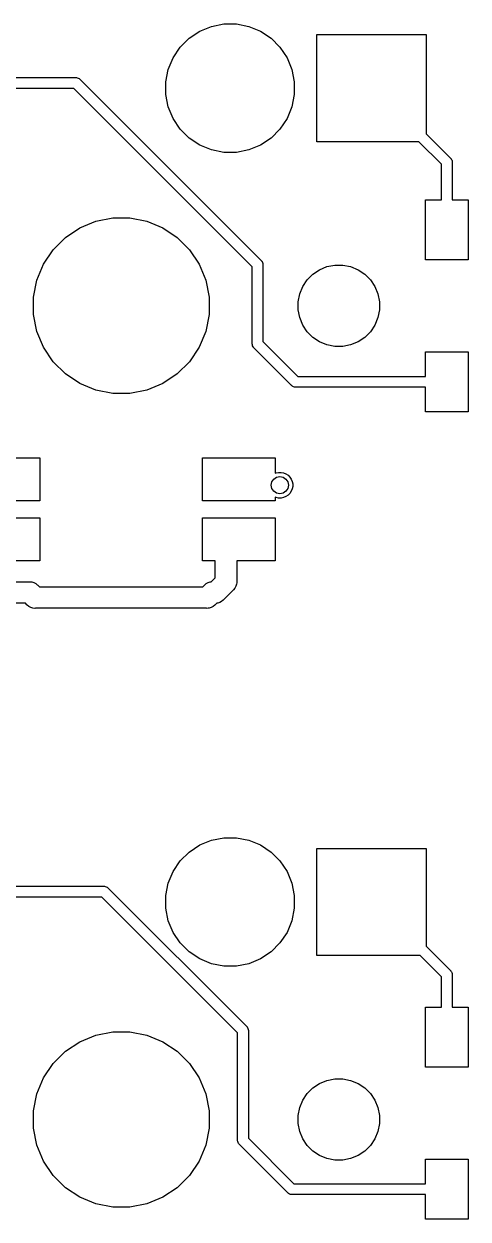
# Model space of a CAD drawing. Extents: x 0.5 to 11.2, y -4.1 to -0.9.
# Drawn here: x 10.801 to 11.209, y -2.248 to -1.149 of the extents above; entities that cross this region are included whole.
import ezdxf

# ---------------------------------------------------------------- set-up
doc = ezdxf.new("R2010")
doc.units = 0
doc.header["$MEASUREMENT"] = 0
doc.layers.add('BLACK', color=7, linetype='CONTINUOUS')

msp = doc.modelspace()

# ---------------------------------------------------------------- linework, layer by layer
at = {"layer": 'BLACK', "linetype": 'CONTINUOUS'}
for p, q in [((10.9624, -1.15613), (10.9731, -1.15168)), ((10.9731, -1.15168), (10.9845, -1.14941)), ((10.9845, -1.14941), (10.9962, -1.14941)), ((10.9962, -1.14941), (11.0076, -1.15168)), ((11.0076, -1.15168), (11.0183, -1.15613)), ((10.9445, -1.17082), (10.9527, -1.16259)), ((10.9527, -1.16259), (10.9624, -1.15613)), ((11.0183, -1.15613), (11.028, -1.16259)), ((11.028, -1.16259), (11.0362, -1.17082)), ((11.0701, -1.25768), (11.0701, -1.15925)), ((11.0701, -1.15925), (11.1705, -1.15925)), ((11.1705, -1.15925), (11.1705, -1.2504)), ((10.938, -1.18049), (10.9445, -1.17082)), ((11.0362, -1.17082), (11.0427, -1.18049)), ((10.9335, -1.19124), (10.938, -1.18049)), ((11.0427, -1.18049), (11.0471, -1.19124)), ((10.9313, -1.20265), (10.9335, -1.19124)), ((11.0471, -1.19124), (11.0494, -1.20265)), ((10.5789, -1.19882), (10.8485, -1.19882)), ((10.8485, -1.19882), (10.8487, -1.1988)), ((10.8487, -1.1988), (10.849, -1.19882)), ((10.849, -1.19882), (10.849, -1.19882)), ((10.849, -1.19882), (10.8497, -1.19889)), ((10.8497, -1.19889), (10.8506, -1.19917)), ((10.8506, -1.19917), (10.8515, -1.19963)), ((10.8515, -1.19963), (10.8522, -1.20024)), ((10.8522, -1.20024), (10.8524, -1.20043)), ((10.8524, -1.20043), (11.019, -1.36702)), ((10.9313, -1.21428), (10.9313, -1.20265)), ((11.0494, -1.20265), (11.0494, -1.21428)), ((10.8467, -1.20866), (10.5807, -1.20866)), ((11.0107, -1.37271), (10.8467, -1.20866)), ((10.9335, -1.22569), (10.9313, -1.21428)), ((11.0494, -1.21428), (11.0471, -1.22569)), ((10.938, -1.23644), (10.9335, -1.22569)), ((11.0471, -1.22569), (11.0427, -1.23644)), ((10.9445, -1.24611), (10.938, -1.23644)), ((11.0427, -1.23644), (11.0362, -1.24611)), ((10.9527, -1.25434), (10.9445, -1.24611)), ((11.0362, -1.24611), (11.028, -1.25434)), ((11.1705, -1.2504), (11.1929, -1.27273)), ((10.9624, -1.2608), (10.9527, -1.25434)), ((10.9731, -1.26525), (10.9624, -1.2608)), ((11.0183, -1.2608), (11.0076, -1.26525)), ((11.028, -1.25434), (11.0183, -1.2608)), ((11.1639, -1.25768), (11.0701, -1.25768)), ((11.1846, -1.27842), (11.1639, -1.25768)), ((10.9845, -1.26752), (10.9731, -1.26525)), ((10.9962, -1.26752), (10.9845, -1.26752)), ((11.0076, -1.26525), (10.9962, -1.26752)), ((11.1929, -1.27273), (11.193, -1.27288)), ((11.193, -1.27288), (11.1932, -1.27307)), ((11.1932, -1.27307), (11.1932, -1.27307)), ((11.1932, -1.27307), (11.1936, -1.27353)), ((11.1936, -1.27353), (11.1937, -1.27363)), ((11.1937, -1.27363), (11.1941, -1.27449)), ((11.1846, -1.31102), (11.1846, -1.27842)), ((11.1941, -1.27449), (11.1944, -1.27541)), ((11.1944, -1.27541), (11.1945, -1.27614)), ((11.1945, -1.27614), (11.1945, -1.27614)), ((11.1945, -1.27614), (11.1945, -1.27638)), ((11.1945, -1.27638), (11.1945, -1.27662)), ((11.1945, -1.27662), (11.1945, -1.31102)), ((11.1699, -1.36614), (11.1699, -1.31102)), ((11.1699, -1.31102), (11.1846, -1.31102)), ((11.1945, -1.31102), (11.2092, -1.31102)), ((11.2092, -1.31102), (11.2092, -1.36614)), ((10.8668, -1.33086), (10.8824, -1.32776)), ((10.8824, -1.32776), (10.8983, -1.32776)), ((10.8983, -1.32776), (10.9139, -1.33086)), ((10.8389, -1.34577), (10.8521, -1.33694)), ((10.8521, -1.33694), (10.8668, -1.33086)), ((10.9139, -1.33086), (10.9286, -1.33694)), ((10.9286, -1.33694), (10.9418, -1.34577)), ((10.8276, -1.35702), (10.8389, -1.34577)), ((10.9418, -1.34577), (10.953, -1.35702)), ((10.8188, -1.37023), (10.8276, -1.35702)), ((10.953, -1.35702), (10.9619, -1.37023)), ((10.8127, -1.38492), (10.8188, -1.37023)), ((10.9619, -1.37023), (10.9679, -1.38492)), ((11.0107, -1.44326), (11.0107, -1.37271)), ((11.019, -1.36702), (11.0191, -1.36717)), ((11.0191, -1.36717), (11.0193, -1.36736)), ((11.0193, -1.36736), (11.0193, -1.36736)), ((11.0193, -1.36736), (11.0198, -1.36792)), ((11.0198, -1.36792), (11.0202, -1.36878)), ((11.0202, -1.36878), (11.0205, -1.3697)), ((11.0205, -1.3697), (11.0206, -1.37043)), ((11.0206, -1.37043), (11.0206, -1.37043)), ((11.0206, -1.37043), (11.0206, -1.37067)), ((11.0206, -1.37067), (11.0206, -1.37091)), ((11.0206, -1.37091), (11.0206, -1.44147)), ((11.0726, -1.37532), (11.0794, -1.3725)), ((11.0794, -1.3725), (11.0867, -1.37106)), ((11.0867, -1.37106), (11.094, -1.37106)), ((11.094, -1.37106), (11.1012, -1.3725)), ((11.1012, -1.3725), (11.1081, -1.37532)), ((11.2092, -1.36614), (11.1699, -1.36614)), ((11.0613, -1.38462), (11.0665, -1.37941)), ((11.0665, -1.37941), (11.0726, -1.37532)), ((11.1081, -1.37532), (11.1142, -1.37941)), ((11.1142, -1.37941), (11.1194, -1.38462)), ((10.8096, -1.40052), (10.8127, -1.38492)), ((10.9679, -1.38492), (10.971, -1.40052)), ((11.0544, -1.39755), (11.0572, -1.39075)), ((11.0572, -1.39075), (11.0613, -1.38462)), ((11.1194, -1.38462), (11.1235, -1.39075)), ((11.1235, -1.39075), (11.1263, -1.39755)), ((10.8096, -1.41641), (10.8096, -1.40052)), ((10.971, -1.40052), (10.971, -1.41641)), ((11.0529, -1.40478), (11.0544, -1.39755)), ((11.0529, -1.41215), (11.0529, -1.40478)), ((11.1263, -1.39755), (11.1277, -1.40478)), ((11.1277, -1.40478), (11.1277, -1.41215)), ((10.8127, -1.43201), (10.8096, -1.41641)), ((10.971, -1.41641), (10.9679, -1.43201)), ((11.0544, -1.41937), (11.0529, -1.41215)), ((11.1277, -1.41215), (11.1263, -1.41937)), ((11.0572, -1.42618), (11.0544, -1.41937)), ((11.0613, -1.43231), (11.0572, -1.42618)), ((11.1235, -1.42618), (11.1194, -1.43231)), ((11.1263, -1.41937), (11.1235, -1.42618)), ((10.8188, -1.44669), (10.8127, -1.43201)), ((10.9679, -1.43201), (10.9619, -1.44669)), ((11.0665, -1.43752), (11.0613, -1.43231)), ((11.0726, -1.44161), (11.0665, -1.43752)), ((11.1142, -1.43752), (11.1081, -1.44161)), ((11.1194, -1.43231), (11.1142, -1.43752)), ((10.8276, -1.45991), (10.8188, -1.44669)), ((10.9619, -1.44669), (10.953, -1.45991)), ((11.0107, -1.4435), (11.0107, -1.44326)), ((11.0107, -1.44375), (11.0107, -1.4435)), ((11.0108, -1.44407), (11.0107, -1.44375)), ((11.0108, -1.44447), (11.0108, -1.44407)), ((11.0111, -1.4454), (11.0108, -1.44447)), ((11.0115, -1.44625), (11.0111, -1.4454)), ((11.0117, -1.4465), (11.0115, -1.44625)), ((11.0122, -1.447), (11.0117, -1.4465)), ((11.0123, -1.44715), (11.0122, -1.447)), ((11.0468, -1.48166), (11.0123, -1.44715)), ((11.0206, -1.44147), (11.0525, -1.47343)), ((11.0794, -1.44443), (11.0726, -1.44161)), ((11.0867, -1.44587), (11.0794, -1.44443)), ((11.094, -1.44587), (11.0867, -1.44587)), ((11.1012, -1.44443), (11.094, -1.44587)), ((11.1081, -1.44161), (11.1012, -1.44443)), ((10.8389, -1.47116), (10.8276, -1.45991)), ((10.953, -1.45991), (10.9418, -1.47116)), ((11.1699, -1.47343), (11.1699, -1.45079)), ((11.1699, -1.45079), (11.2092, -1.45079)), ((11.2092, -1.45079), (11.2092, -1.50591)), ((10.8521, -1.47999), (10.8389, -1.47116)), ((10.9418, -1.47116), (10.9286, -1.47999)), ((10.8668, -1.48607), (10.8521, -1.47999)), ((10.9286, -1.47999), (10.9139, -1.48607)), ((11.047, -1.48184), (11.0468, -1.48166)), ((11.0472, -1.482), (11.047, -1.48184)), ((11.0477, -1.48246), (11.0472, -1.482)), ((11.0481, -1.48265), (11.0477, -1.48246)), ((11.0486, -1.48292), (11.0481, -1.48265)), ((11.0495, -1.4832), (11.0486, -1.48292)), ((11.0525, -1.47343), (11.1699, -1.47343)), ((10.8824, -1.48917), (10.8668, -1.48607)), ((10.8983, -1.48917), (10.8824, -1.48917)), ((10.9139, -1.48607), (10.8983, -1.48917)), ((11.0503, -1.48327), (11.0495, -1.4832)), ((11.0505, -1.48329), (11.0503, -1.48327)), ((11.0503, -1.48327), (11.0503, -1.48327)), ((11.0507, -1.48327), (11.0505, -1.48329)), ((11.1699, -1.48327), (11.0507, -1.48327)), ((11.1699, -1.50591), (11.1699, -1.48327)), ((11.2092, -1.50591), (11.1699, -1.50591)), ((10.7819, -1.54843), (10.8153, -1.54843)), ((10.8153, -1.54843), (10.8153, -1.5878)), ((10.9649, -1.5878), (10.9649, -1.54843)), ((10.9649, -1.54843), (11.0318, -1.54843)), ((11.0318, -1.54843), (11.0318, -1.56243)), ((11.0318, -1.56243), (11.0327, -1.56207)), ((11.0327, -1.56207), (11.035, -1.56161)), ((11.035, -1.56161), (11.0373, -1.56161)), ((11.0373, -1.56161), (11.0396, -1.56207)), ((11.0396, -1.56207), (11.0417, -1.56296)), ((11.0417, -1.56296), (11.0437, -1.56425)), ((11.0437, -1.56425), (11.0453, -1.5659)), ((11.0453, -1.5659), (11.0466, -1.56783)), ((11.0466, -1.56783), (11.0475, -1.56998)), ((11.0475, -1.56998), (11.0479, -1.57226)), ((11.0453, -1.58095), (11.0437, -1.5826)), ((11.0466, -1.57902), (11.0453, -1.58095)), ((11.0475, -1.57687), (11.0466, -1.57902)), ((11.0479, -1.57459), (11.0475, -1.57687)), ((11.0479, -1.57226), (11.0479, -1.57459)), ((10.8153, -1.5878), (10.7483, -1.5878)), ((11.0318, -1.5878), (10.9649, -1.5878)), ((11.0327, -1.58478), (11.0318, -1.58442)), ((11.0318, -1.58442), (11.0318, -1.5878)), ((11.035, -1.58524), (11.0327, -1.58478)), ((11.0373, -1.58524), (11.035, -1.58524)), ((11.0396, -1.58478), (11.0373, -1.58524)), ((11.0417, -1.58389), (11.0396, -1.58478)), ((11.0437, -1.5826), (11.0417, -1.58389)), ((10.7521, -1.60354), (10.8153, -1.60354)), ((10.8153, -1.60354), (10.8153, -1.64291)), ((10.9649, -1.64291), (10.9649, -1.60354)), ((10.9649, -1.60354), (11.0318, -1.60354)), ((11.0318, -1.60354), (11.0318, -1.64291)), ((10.8153, -1.64291), (10.7483, -1.64291)), ((10.9767, -1.64291), (10.9649, -1.64291)), ((10.9767, -1.65852), (10.9767, -1.64291)), ((11.0318, -1.64291), (10.9964, -1.64291)), ((10.9964, -1.64291), (10.9964, -1.66212)), ((10.9729, -1.66226), (10.9767, -1.65852)), ((10.3317, -1.6622), (10.8057, -1.6622)), ((10.8057, -1.6622), (10.8062, -1.66216)), ((10.8062, -1.66216), (10.8066, -1.6622)), ((10.8066, -1.6622), (10.8081, -1.66235)), ((10.8081, -1.66235), (10.8099, -1.66291)), ((10.8099, -1.66291), (10.8116, -1.66382)), ((10.8116, -1.66382), (10.8131, -1.66505)), ((10.8131, -1.66505), (10.8135, -1.66543)), ((10.8135, -1.66543), (10.815, -1.66693)), ((10.815, -1.66693), (10.9652, -1.66693)), ((10.9652, -1.66693), (10.9667, -1.66543)), ((10.9667, -1.66543), (10.967, -1.66505)), ((10.967, -1.66505), (10.9685, -1.66382)), ((10.9685, -1.66382), (10.9702, -1.66291)), ((10.9702, -1.66291), (10.972, -1.66235)), ((10.972, -1.66235), (10.9729, -1.66226)), ((10.9931, -1.6699), (10.9844, -1.67866)), ((10.9935, -1.66959), (10.9931, -1.6699)), ((10.9947, -1.66809), (10.9935, -1.66959)), ((10.9957, -1.66638), (10.9947, -1.66809)), ((10.9962, -1.66453), (10.9957, -1.66638)), ((10.9964, -1.66308), (10.9962, -1.66453)), ((10.9964, -1.66212), (10.9964, -1.6626)), ((10.9964, -1.6626), (10.9964, -1.66308)), ((10.9964, -1.66308), (10.9964, -1.66308)), ((10.9826, -1.68027), (10.9809, -1.68118)), ((10.9841, -1.67904), (10.9826, -1.68027)), ((10.9844, -1.67866), (10.9841, -1.67904)), ((10.8021, -1.68189), (10.3353, -1.68189)), ((10.8036, -1.68339), (10.8021, -1.68189)), ((10.8039, -1.68377), (10.8036, -1.68339)), ((10.8054, -1.685), (10.8039, -1.68377)), ((10.807, -1.68586), (10.8054, -1.685)), ((10.8071, -1.68591), (10.807, -1.68586)), ((10.8089, -1.68647), (10.8071, -1.68591)), ((10.8109, -1.68666), (10.8089, -1.68647)), ((10.8114, -1.68661), (10.8109, -1.68666)), ((10.9688, -1.68661), (10.8114, -1.68661)), ((10.9692, -1.68666), (10.9688, -1.68661)), ((10.9701, -1.68658), (10.9692, -1.68666)), ((10.9712, -1.68647), (10.9701, -1.68658)), ((10.973, -1.68591), (10.9712, -1.68647)), ((10.9747, -1.685), (10.973, -1.68591)), ((10.9762, -1.68377), (10.9747, -1.685)), ((10.9765, -1.68339), (10.9762, -1.68377)), ((10.9781, -1.68184), (10.9765, -1.68339)), ((10.979, -1.68175), (10.9781, -1.68184)), ((10.9809, -1.68118), (10.979, -1.68175)), ((10.9624, -1.90416), (10.9731, -1.89971)), ((10.9731, -1.89971), (10.9845, -1.89744)), ((10.9845, -1.89744), (10.9962, -1.89744)), ((10.9962, -1.89744), (11.0076, -1.89971)), ((11.0076, -1.89971), (11.0183, -1.90416)), ((10.9445, -1.91885), (10.9527, -1.91062)), ((10.9527, -1.91062), (10.9624, -1.90416)), ((11.0183, -1.90416), (11.028, -1.91062)), ((11.028, -1.91062), (11.0362, -1.91885)), ((11.0701, -2.00571), (11.0701, -1.90728)), ((11.0701, -1.90728), (11.1705, -1.90728)), ((11.1705, -1.90728), (11.1705, -1.99725)), ((10.938, -1.92852), (10.9445, -1.91885)), ((11.0362, -1.91885), (11.0427, -1.92852)), ((10.9335, -1.93927), (10.938, -1.92852)), ((11.0427, -1.92852), (11.0471, -1.93927)), ((10.5777, -1.94213), (10.8743, -1.94213)), ((10.8743, -1.94213), (10.8745, -1.9421)), ((10.8745, -1.9421), (10.8748, -1.94213)), ((10.8748, -1.94213), (10.8748, -1.94213)), ((10.8748, -1.94213), (10.8755, -1.9422)), ((10.8755, -1.9422), (10.8764, -1.94248)), ((10.8764, -1.94248), (10.8773, -1.94294)), ((10.8773, -1.94294), (10.878, -1.94355)), ((10.878, -1.94355), (10.8782, -1.94374)), ((10.8782, -1.94374), (11.0056, -2.07111)), ((10.9313, -1.95068), (10.9335, -1.93927)), ((11.0471, -1.93927), (11.0494, -1.95068)), ((10.8725, -1.95197), (10.5795, -1.95197)), ((10.9973, -2.0768), (10.8725, -1.95197)), ((10.9313, -1.96231), (10.9313, -1.95068)), ((11.0494, -1.95068), (11.0494, -1.96231)), ((10.9335, -1.97372), (10.9313, -1.96231)), ((11.0494, -1.96231), (11.0471, -1.97372)), ((10.938, -1.98447), (10.9335, -1.97372)), ((11.0471, -1.97372), (11.0427, -1.98447)), ((10.9445, -1.99414), (10.938, -1.98447)), ((11.0427, -1.98447), (11.0362, -1.99414)), ((10.9527, -2.00237), (10.9445, -1.99414)), ((11.0362, -1.99414), (11.028, -2.00237)), ((11.1705, -1.99725), (11.1929, -2.01958)), ((10.9624, -2.00883), (10.9527, -2.00237)), ((10.9731, -2.01328), (10.9624, -2.00883)), ((11.0183, -2.00883), (11.0076, -2.01328)), ((11.028, -2.00237), (11.0183, -2.00883)), ((11.1651, -2.00571), (11.0701, -2.00571)), ((11.1846, -2.02527), (11.1651, -2.00571)), ((10.9845, -2.01555), (10.9731, -2.01328)), ((10.9962, -2.01555), (10.9845, -2.01555)), ((11.0076, -2.01328), (10.9962, -2.01555)), ((11.1929, -2.01958), (11.193, -2.01973)), ((11.193, -2.01973), (11.1932, -2.01992)), ((11.1932, -2.01992), (11.1937, -2.02048)), ((11.1937, -2.02048), (11.1938, -2.02074)), ((11.1938, -2.02074), (11.1941, -2.02134)), ((11.1941, -2.02134), (11.1944, -2.02226)), ((11.1846, -2.03125), (11.1846, -2.02527)), ((11.1846, -2.05315), (11.1846, -2.03125)), ((11.1846, -2.03125), (11.1846, -2.03125)), ((11.1944, -2.02226), (11.1945, -2.02299)), ((11.1945, -2.02299), (11.1945, -2.02299)), ((11.1945, -2.02299), (11.1945, -2.02323)), ((11.1945, -2.02323), (11.1945, -2.02347)), ((11.1945, -2.02347), (11.1945, -2.05315)), ((11.1699, -2.10827), (11.1699, -2.05315)), ((11.1699, -2.05315), (11.1846, -2.05315)), ((11.1945, -2.05315), (11.2092, -2.05315)), ((11.2092, -2.05315), (11.2092, -2.10827)), ((10.8668, -2.07889), (10.8824, -2.07579)), ((10.8824, -2.07579), (10.8983, -2.07579)), ((10.8983, -2.07579), (10.9139, -2.07889)), ((11.0056, -2.07111), (11.0058, -2.07127)), ((11.0058, -2.07127), (11.0059, -2.07145)), ((11.0059, -2.07145), (11.0059, -2.07145)), ((11.0059, -2.07145), (11.0064, -2.07202)), ((11.0064, -2.07202), (11.0068, -2.07287)), ((11.0068, -2.07287), (11.0071, -2.0738)), ((11.0071, -2.0738), (11.0072, -2.07452)), ((11.0072, -2.07452), (11.0072, -2.07452)), ((11.0072, -2.07452), (11.0072, -2.07476)), ((11.0072, -2.07476), (11.0072, -2.075)), ((11.0072, -2.075), (11.0072, -2.17375)), ((10.8389, -2.09381), (10.8521, -2.08497)), ((10.8521, -2.08497), (10.8668, -2.07889)), ((10.9139, -2.07889), (10.9286, -2.08497)), ((10.9286, -2.08497), (10.9418, -2.09381)), ((10.9973, -2.17555), (10.9973, -2.0768)), ((10.8276, -2.10505), (10.8389, -2.09381)), ((10.9418, -2.09381), (10.953, -2.10505)), ((10.8188, -2.11827), (10.8276, -2.10505)), ((10.953, -2.10505), (10.9619, -2.11827)), ((11.2092, -2.10827), (11.1699, -2.10827)), ((10.8127, -2.13295), (10.8188, -2.11827)), ((10.9619, -2.11827), (10.9679, -2.13295)), ((11.0794, -2.12053), (11.0867, -2.11909)), ((11.0867, -2.11909), (11.094, -2.11909)), ((11.094, -2.11909), (11.1012, -2.12053)), ((11.0613, -2.13265), (11.0665, -2.12744)), ((11.0665, -2.12744), (11.0726, -2.12335)), ((11.0726, -2.12335), (11.0794, -2.12053)), ((11.1012, -2.12053), (11.1081, -2.12335)), ((11.1081, -2.12335), (11.1142, -2.12744)), ((11.1142, -2.12744), (11.1194, -2.13265)), ((10.8096, -2.14855), (10.8127, -2.13295)), ((10.9679, -2.13295), (10.971, -2.14855)), ((11.0544, -2.14559), (11.0572, -2.13878)), ((11.0572, -2.13878), (11.0613, -2.13265)), ((11.1194, -2.13265), (11.1235, -2.13878)), ((11.1235, -2.13878), (11.1263, -2.14559)), ((10.8096, -2.16445), (10.8096, -2.14855)), ((10.971, -2.14855), (10.971, -2.16445)), ((11.0529, -2.15281), (11.0544, -2.14559)), ((11.0529, -2.16018), (11.0529, -2.15281)), ((11.1263, -2.14559), (11.1277, -2.15281)), ((11.1277, -2.15281), (11.1277, -2.16018)), ((11.0544, -2.16741), (11.0529, -2.16018)), ((11.1277, -2.16018), (11.1263, -2.16741)), ((10.8127, -2.18004), (10.8096, -2.16445)), ((10.971, -2.16445), (10.9679, -2.18004)), ((11.0072, -2.17375), (11.049, -2.21555)), ((11.0572, -2.17421), (11.0544, -2.16741)), ((11.0613, -2.18034), (11.0572, -2.17421)), ((11.1235, -2.17421), (11.1194, -2.18034)), ((11.1263, -2.16741), (11.1235, -2.17421)), ((10.8188, -2.19473), (10.8127, -2.18004)), ((10.9679, -2.18004), (10.9619, -2.19473)), ((10.9973, -2.17579), (10.9973, -2.17555)), ((10.9973, -2.17603), (10.9973, -2.17579)), ((10.9974, -2.17658), (10.9973, -2.17603)), ((10.9974, -2.17675), (10.9974, -2.17658)), ((10.9977, -2.17768), (10.9974, -2.17675)), ((10.9982, -2.17853), (10.9977, -2.17768)), ((10.9985, -2.17892), (10.9982, -2.17853)), ((10.9988, -2.17928), (10.9985, -2.17892)), ((10.999, -2.17944), (10.9988, -2.17928)), ((11.0433, -2.22378), (10.999, -2.17944)), ((11.0665, -2.18555), (11.0613, -2.18034)), ((11.0726, -2.18964), (11.0665, -2.18555)), ((11.1142, -2.18555), (11.1081, -2.18964)), ((11.1194, -2.18034), (11.1142, -2.18555)), ((10.8276, -2.20794), (10.8188, -2.19473)), ((10.9619, -2.19473), (10.953, -2.20794)), ((11.0794, -2.19246), (11.0726, -2.18964)), ((11.0867, -2.1939), (11.0794, -2.19246)), ((11.094, -2.1939), (11.0867, -2.1939)), ((11.1012, -2.19246), (11.094, -2.1939)), ((11.1081, -2.18964), (11.1012, -2.19246)), ((11.1699, -2.21555), (11.1699, -2.19291)), ((11.1699, -2.19291), (11.2092, -2.19291)), ((11.2092, -2.19291), (11.2092, -2.24803)), ((10.8389, -2.21919), (10.8276, -2.20794)), ((10.953, -2.20794), (10.9418, -2.21919)), ((10.8521, -2.22802), (10.8389, -2.21919)), ((10.9418, -2.21919), (10.9286, -2.22802)), ((11.049, -2.21555), (11.1699, -2.21555)), ((10.8668, -2.2341), (10.8521, -2.22802)), ((10.9286, -2.22802), (10.9139, -2.2341)), ((11.0435, -2.22397), (11.0433, -2.22378)), ((11.0436, -2.22412), (11.0435, -2.22397)), ((11.044, -2.22443), (11.0436, -2.22412)), ((11.0436, -2.22412), (11.0436, -2.22412)), ((11.0442, -2.22458), (11.044, -2.22443)), ((11.0451, -2.22504), (11.0442, -2.22458)), ((11.046, -2.22532), (11.0451, -2.22504)), ((11.0467, -2.22539), (11.046, -2.22532)), ((11.0469, -2.22542), (11.0467, -2.22539)), ((11.0467, -2.22539), (11.0467, -2.22539)), ((11.0472, -2.22539), (11.0469, -2.22542)), ((11.1699, -2.22539), (11.0472, -2.22539)), ((11.1699, -2.24803), (11.1699, -2.22539)), ((10.8824, -2.2372), (10.8668, -2.2341)), ((10.8983, -2.2372), (10.8824, -2.2372)), ((10.9139, -2.2341), (10.8983, -2.2372)), ((11.2092, -2.24803), (11.1699, -2.24803))]:
    msp.add_line(p, q, dxfattribs=at)
at = {"layer": 'BLACK'}
msp.add_circle((11.0361, -1.57343), 0.007874, dxfattribs=at)

doc.saveas('drawing.dxf')
